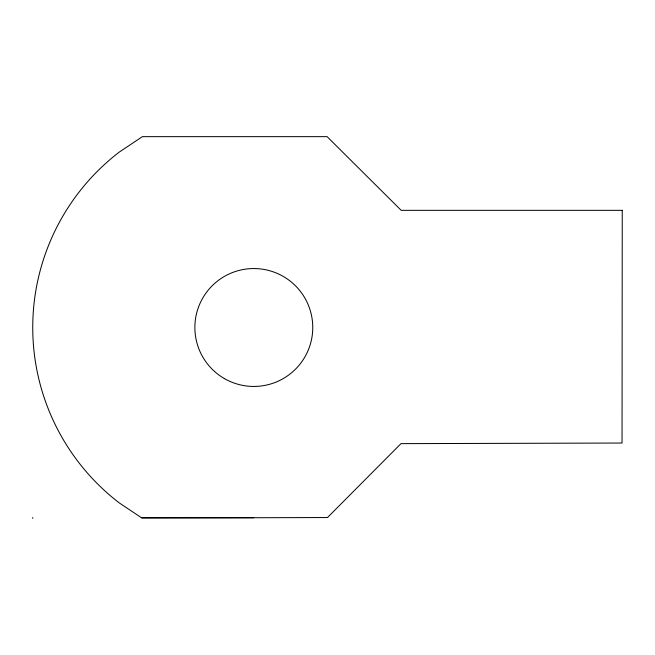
<?xml version="1.0" encoding="UTF-8"?>
<svg xmlns="http://www.w3.org/2000/svg" width="655" height="655" viewBox="0 0 655 655"><rect width="100%" height="100%" fill="white"/><g stroke="black" fill="none" stroke-linecap="round" stroke-linejoin="round"><path stroke-width="0.98" d="M141.316 517.63L253.812 517.737M32.75 517.532L32.75 518.351M622.25 210.337L622.045 443.034L400.983 443.64L327.5 517.532L141.939 518.048L119.235 502.884A221.062 221.062 0 0 1 119.235 152.116L142.389 136.649L327.099 136.649L401.188 210.337L622.25 210.337M224.338 378.549A58.95 58.95 0 0 0 312.762 327.5A58.95 58.95 0 0 0 224.338 276.451A58.95 58.95 0 0 0 224.338 378.549"/></g></svg>
